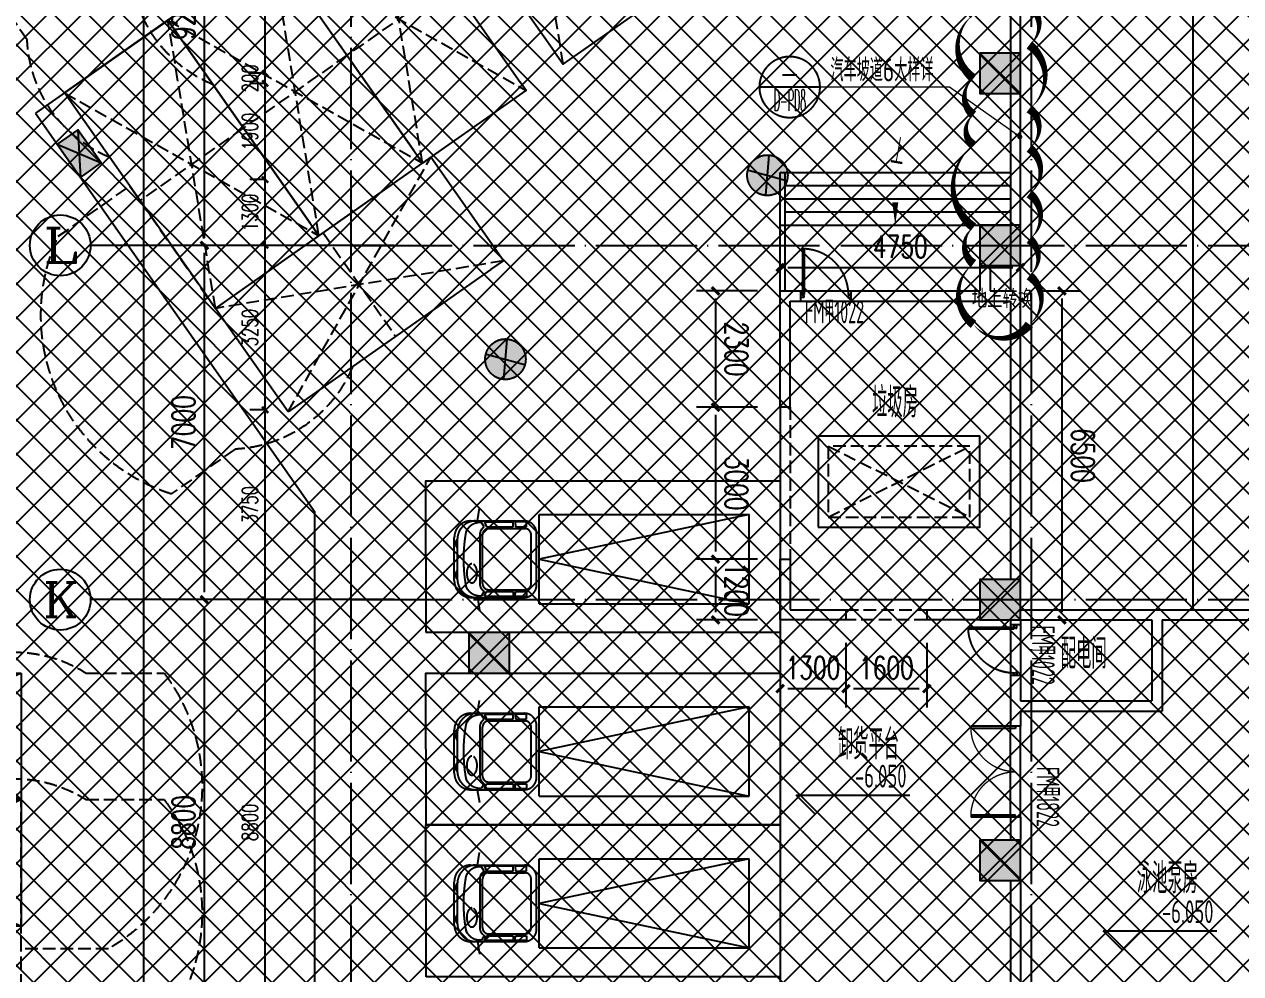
# Model space of a CAD drawing. Header units: millimetres. Extents: x 12325263 to 13848842, y -1463133 to 573208.
# Drawn here: x 12538387 to 12562430, y -833976 to -815220 of the extents above; entities that cross this region are included whole.
import ezdxf
from ezdxf.enums import TextEntityAlignment as Align
from ezdxf.xclip import XClip

# ---------------------------------------------------------------- set-up
doc = ezdxf.new("R2010")
doc.units = ezdxf.units.MM
doc.header["$LTSCALE"] = 1000
doc.header["$XCLIPFRAME"] = 0
for name, pattern in [('-2F平面$0$DASH', [0.35, 0.25, -0.1]), ('DASH', [0.35, 0.25, -0.1]), ('DOTE', [2.42, 2, -0.2, 0.02, -0.2])]:
    doc.linetypes.add(name, pattern=pattern)
doc.layers.add('-2F平面$0$A-轨迹线', color=8, linetype='Continuous', plot=False)
doc.layers.add('地下室柱网$0$9', color=8, linetype='Continuous', plot=False)
for name, color, linetype in [('-2F平面$0$PARTS-CAR公寓-机械车位', 240, 'Continuous'), ('A-AXIS', 16, 'DOTE'), ('A-COLS', 6, 'Continuous'), ('A-WALL-PATT', 8, 'Continuous'), ('AXIS', 3, 'Continuous'), ('AXIS_TEXT', 7, 'Continuous'), ('DIM-ELEV', 3, 'Continuous'), ('DIM-IDEN', 3, 'Continuous'), ('DIM_MODI', 6, 'Continuous'), ('DIM_SYMB', 3, 'Continuous'), ('DRWD-DOOR', 2, 'Continuous'), ('DRWD-F-TEXT', 142, 'Continuous'), ('PARTS-STAIR', 2, 'Continuous'), ('PUB-TEXT', 7, 'Continuous'), ('PUB_DIM', 83, 'Continuous'), ('PUB_HATCH', 8, 'Continuous'), ('PUB_TEXT', 7, 'Continuous'), ('ROAD-LINE', 20, 'Continuous'), ('SILL', 2, 'Continuous'), ('WALL', 5, 'Continuous'), ('WALL-SHATCH', 8, 'Continuous'), ('WINDOW', 4, 'Continuous'), ('地下室柱网$0$0q-柱0', 8, 'Continuous'), ('地下室柱网$0$0q-柱填充', 8, 'Continuous'), ('货车', 7, 'Continuous')]:
    doc.layers.add(name, color=color, linetype=linetype)
doc.styles.add('_TCH_AXIS', font='COMPLEX', dxfattribs={"bigfont": 'GBCBIG'})
doc.styles.add('_TCH_DIM', font='SIMPLEX.shx', dxfattribs={"width": 0.7, "bigfont": 'GBCBIG.shx'})
doc.styles.add('_TCH_DIM_T3', font='SIMPLEX.shx', dxfattribs={"width": 0.705882, "bigfont": 'GBCBIG.shx'})
doc.styles.add('COMP', font='COMPLEX', dxfattribs={"bigfont": 'hztxt'})
doc.styles.add('COMPLEX', font='COMPLEX')
doc.styles.add('hztxt', font='gbenor.shx', dxfattribs={"width": 0.7, "bigfont": 'gbcbig.shx'})
doc.styles.get("Standard").update_dxf_attribs({"font": 'gbenor.shx', "bigfont": 'gbcbig.shx'})
doc.styles.add('TITXV', font='', dxfattribs={"width": 0.7})
doc.styles.get('TITXV').set_extended_font_data('SimSun')
doc.dimstyles.new('_TCH_ARCH&&120', dxfattribs={"dimtxt": 306, "dimasz": 120, "dimexe": 300, "dimexo": 360, "dimgap": 147, "dimtad": 1, "dimdec": 0, "dimzin": 0, "dimdsep": 46, "dimtxsty": '_TCH_DIM_T3', "dimblk": 'ARCHTICK', "dimcen": 0.09, "dimclrt": 7, "dimazin": 2, "dimtfac": 1, "dimtdec": 0, "dimtix": 1, "dimtmove": 2, "dimatfit": 3, "dimfxl": 1, "dimfxlon": 1, "dimtolj": 1, "dimtzin": 0, "dimarcsym": 0})
doc.dimstyles.new('_TCH_ARCH&&150', dxfattribs={"dimtxt": 446.25, "dimasz": 150, "dimexe": 375, "dimexo": 450, "dimgap": 189.375, "dimtad": 1, "dimdec": 0, "dimzin": 0, "dimdsep": 46, "dimtxsty": '_TCH_DIM_T3', "dimblk": 'asdggshdfhsg_ArchTick', "dimcen": 0.09, "dimclrt": 7, "dimazin": 2, "dimtfac": 1, "dimtdec": 0, "dimtix": 1, "dimtmove": 2, "dimatfit": 3, "dimfxl": 1, "dimtolj": 1, "dimtzin": 0, "dimarcsym": 0})
doc.dimstyles.get("Standard").update_dxf_attribs({"dimscale": 100, "dimtxt": 3.5, "dimasz": 1, "dimexe": 2.5, "dimexo": 3, "dimgap": 1.5, "dimtad": 1, "dimdec": 0, "dimzin": 0, "dimdsep": 46, "dimtxsty": 'Standard', "dimblk": 'ARCHTICK', "dimcen": 0.09, "dimadec": 0, "dimazin": 0, "dimtfac": 1, "dimtdec": 0, "dimtix": 1, "dimtmove": 2, "dimatfit": 3, "dimfxl": 1, "dimtolj": 1, "dimtzin": 0, "dimarcsym": 0})

# ---------------------------------------------------------------- blocks, each defined once
blk = doc.blocks.new('adgshg13-A$C7F010FC0')
at = {"layer": 'WALL-SHATCH'}
h = blk.add_hatch(color=256, dxfattribs=at)
h.dxf.hatch_style = 1
h.paths.add_polyline_path([(-60384, -16881), (-763, 197), (12588, -13153), (12588, -157996), (-162965, -188820), (-171262, -180523), (-171262, -31311), (-150707, -10756), (-131860, -7981), (-99162, -7981), (-99162, -4981), (-76620, -4981), (-70108, -16881)], flags=16)
h.paths.add_polyline_path([(-60091, -16381), (-647, 647), (12988, -12988), (12988, -158332), (-163101, -189250), (-171662, -180689), (-171662, -31145), (-150778, -10261), (-131897, -7481), (-99562, -7481), (-99562, -4581), (-76366, -4581), (-69908, -16381)])
blk = doc.blocks.new('adgshg13-$DorLib2D$00000002')
for p, q in [((-0.5, 0), (-0.5, 0.4875)), ((-0.475, 0.4875), (-0.5, 0.4875)), ((-0.475, 0), (-0.475, 0.4875)), ((0.475, 0), (0.475, 0.4875)), ((0.475, 0.4875), (0.5, 0.4875)), ((0.5, 0), (0.5, 0.4875)), ((-0.5, 0), (-0.475, 0)), ((0.5, 0), (0.475, 0))]:
    blk.add_line(p, q)
at = {"lineweight": 13}
for centre, start, end in [((-0.4875, 0), 0, 88.53072), ((0.4875, 0), 91.46928, 180)]:
    blk.add_arc(centre, 0.4875, start, end, dxfattribs=at)
blk = doc.blocks.new('adgshg13-Lmark11')
blk.add_line((-250, 250), (1250, 250))
blk.add_lwpolyline([(-250, 250), (250, 250), (0, 0), (-250, 250)], close=True)
at = {"color": 7, "width": 0.8}
blk.add_attdef('LMARK', text='', height=180, rotation=0, dxfattribs=at).set_placement((1137, 325), align=Align.RIGHT)
blk = doc.blocks.new('adgshgDR_D01')
for p, q in [((-0.45, 0.93), (-0.42, 0.93)), ((-0.45, 0.03), (-0.45, 0.93)), ((-0.42, 0.03), (-0.42, 0.93)), ((-0.5, 0.03), (-0.42, 0.03)), ((-0.5, 0.03), (-0.5, -0.03)), ((-0.45, 0.03), (-0.45, 0)), ((-0.45, 0), (-0.435, 0)), ((-0.435, 0), (-0.435, -0.03)), ((0.435, 0), (0.435, -0.03)), ((0.45, 0), (0.435, 0)), ((0.45, 0.03), (0.45, 0)), ((0.5, 0.03), (0.45, 0.03)), ((0.5, -0.03), (0.5, 0.03)), ((-0.435, -0.03), (-0.5, -0.03)), ((0.435, -0.03), (0.5, -0.03))]:
    blk.add_line(p, q)
blk.add_arc((-0.46, 0.021), 0.91, 0.5915, 87.4664)
blk = doc.blocks.new('adgshgWDSILL2')
for p, q in [((-0.5, 0.5), (0.5, 0.5)), ((-0.5, -0.5), (0.5, -0.5))]:
    blk.add_line(p, q)
blk = doc.blocks.new('adgshg13-_INDEX')
blk.add_line((-0.5, 0), (0.5, 0))
blk.add_circle((0, 0), 0.5)
at = {"color": 7, "style": 'COMP'}
for tag, width, p, p2 in [('1', 2.266661, (-0.158, 0.052), (0.194, 0.052)), ('-', 1.777725, (-0.262, -0.404), (0.29, -0.404))]:
    blk.add_attdef(tag, text='', height=0.362, rotation=360, dxfattribs=dict(at, width=width)).set_placement(p, p2, align=Align.FIT)
blk = doc.blocks.new('_ArchTick')
at = {"color": 0, "linetype": 'ByBlock', "const_width": 0.4}
blk.add_lwpolyline([(-0.5, -0.5), (0.5, 0.5)], dxfattribs=at)
blk = doc.blocks.new('adgshg13-_Dot')
at = {"color": 0, "linetype": 'ByBlock', "lineweight": -2}
blk.add_line((-0.5, 0), (-1, 0), dxfattribs=at)
at = {"color": 0, "linetype": 'ByBlock', "const_width": 0.5}
blk.add_lwpolyline([(-0.25, 0, 1), (0.25, 0, 1)], format="xyb", close=True, dxfattribs=at)
blk = doc.blocks.new('asdggshdfhsg_ArchTick')
at = {"color": 0, "linetype": 'ByBlock', "const_width": 0.4}
blk.add_lwpolyline([(-0.5, -0.5), (0.5, 0.5)], dxfattribs=at)
blk = doc.blocks.new('*D774')
at = {"layer": 'Defpoints', "color": 0, "transparency": 16777216}
for p in [(150262, 113418), (150660, 111152), (149401, 110932)]:
    blk.add_point(p, dxfattribs=at)
at = {"layer": 'PUB_DIM', "color": 0, "lineweight": -2, "transparency": 16777216}
for p, q in [((149819, 113340), (148634, 113132)), ((149030, 113049), (149375, 111079)), ((150216, 111075), (149032, 110867))]:
    blk.add_line(p, q, dxfattribs=at)
at = {"layer": 'PUB_DIM', "color": 0, "lineweight": -2, "transparency": 16777216, "xscale": 150, "yscale": 150, "zscale": 150}
for p, rotation in [((149004, 113197), 99.95964996723944), ((149401, 110932), 279.9596499672394)]:
    blk.add_blockref('asdggshdfhsg_ArchTick', p, dxfattribs=dict(at, rotation=rotation))
at = {"layer": 'PUB_DIM', "color": 7, "transparency": 16777216, "insert": (149609, 112136), "char_height": 446.2, "attachment_point": 5, "rotation": 279.9596, "style": '_TCH_DIM_T3'}
blk.add_mtext('\\A1;2300', dxfattribs=at)
blk = doc.blocks.new('*D775')
at = {"layer": 'Defpoints', "color": 0, "transparency": 16777216}
for p in [(150660, 111152), (151179, 108198), (149920, 107977)]:
    blk.add_point(p, dxfattribs=at)
at = {"layer": 'PUB_DIM', "color": 0, "lineweight": -2, "transparency": 16777216}
for p, q in [((150216, 111075), (149032, 110867)), ((149427, 110784), (149894, 108124)), ((150735, 108120), (149551, 107912))]:
    blk.add_line(p, q, dxfattribs=at)
at = {"layer": 'PUB_DIM', "color": 0, "lineweight": -2, "transparency": 16777216, "xscale": 150, "yscale": 150, "zscale": 150}
for p, rotation in [((149401, 110932), 99.95964996676466), ((149920, 107977), 279.9596499667646)]:
    blk.add_blockref('asdggshdfhsg_ArchTick', p, dxfattribs=dict(at, rotation=rotation))
at = {"layer": 'PUB_DIM', "color": 7, "transparency": 16777216, "insert": (150067, 109525), "char_height": 446.2, "attachment_point": 5, "rotation": 279.9596, "style": '_TCH_DIM_T3'}
blk.add_mtext('\\A1;3000', dxfattribs=at)
blk = doc.blocks.new('*D776')
at = {"layer": 'Defpoints', "color": 0, "transparency": 16777216}
for p in [(151179, 108198), (151386, 107016), (150128, 106795)]:
    blk.add_point(p, dxfattribs=at)
at = {"layer": 'PUB_DIM', "color": 0, "lineweight": -2, "transparency": 16777216}
for p, q in [((150735, 108120), (149551, 107912)), ((149946, 107829), (150102, 106943)), ((150943, 106938), (149758, 106730))]:
    blk.add_line(p, q, dxfattribs=at)
at = {"layer": 'PUB_DIM', "color": 0, "lineweight": -2, "transparency": 16777216, "xscale": 150, "yscale": 150, "zscale": 150}
for p, rotation in [((149920, 107977), 99.9596499659335), ((150128, 106795), 279.9596499659335)]:
    blk.add_blockref('asdggshdfhsg_ArchTick', p, dxfattribs=dict(at, rotation=rotation))
at = {"layer": 'PUB_DIM', "color": 7, "transparency": 16777216, "insert": (150430, 107457), "char_height": 446.2, "attachment_point": 5, "rotation": 279.9596, "style": '_TCH_DIM_T3'}
blk.add_mtext('\\A1;1200', dxfattribs=at)
blk = doc.blocks.new('*D777')
at = {"layer": 'Defpoints', "color": 0, "transparency": 16777216}
for p in [(152666, 107241), (151386, 107016), (152901, 105903)]:
    blk.add_point(p, dxfattribs=at)
at = {"layer": 'PUB_DIM', "color": 0, "lineweight": -2, "transparency": 16777216}
for p, q in [((152744, 106797), (152966, 105534)), ((151464, 106572), (151685, 105309)), ((151768, 105704), (152753, 105877))]:
    blk.add_line(p, q, dxfattribs=at)
at = {"layer": 'PUB_DIM', "color": 0, "lineweight": -2, "transparency": 16777216, "xscale": 150, "yscale": 150, "zscale": 150}
for p, rotation in [((151621, 105678), 189.9591653508382), ((152901, 105903), 9.959165350838193)]:
    blk.add_blockref('asdggshdfhsg_ArchTick', p, dxfattribs=dict(at, rotation=rotation))
at = {"layer": 'PUB_DIM', "color": 7, "transparency": 16777216, "insert": (152189, 106197), "char_height": 446.2, "attachment_point": 5, "rotation": 9.9592, "style": '_TCH_DIM_T3'}
blk.add_mtext('\\A1;1300', dxfattribs=at)
blk = doc.blocks.new('*D778')
at = {"layer": 'Defpoints', "color": 0, "transparency": 16777216}
for p in [(154242, 107517), (152666, 107241), (154477, 106180)]:
    blk.add_point(p, dxfattribs=at)
at = {"layer": 'PUB_DIM', "color": 0, "lineweight": -2, "transparency": 16777216}
for p, q in [((154320, 107074), (154542, 105811)), ((152744, 106797), (152966, 105534)), ((153049, 105929), (154329, 106154))]:
    blk.add_line(p, q, dxfattribs=at)
at = {"layer": 'PUB_DIM', "color": 0, "lineweight": -2, "transparency": 16777216, "xscale": 150, "yscale": 150, "zscale": 150}
for p, rotation in [((154477, 106180), 9.959165350568558), ((152901, 105903), 189.9591653505685)]:
    blk.add_blockref('asdggshdfhsg_ArchTick', p, dxfattribs=dict(at, rotation=rotation))
at = {"layer": 'PUB_DIM', "color": 7, "transparency": 16777216, "insert": (153618, 106448), "char_height": 446.2, "attachment_point": 5, "rotation": 9.9592, "style": '_TCH_DIM_T3'}
blk.add_mtext('\\A1;1600', dxfattribs=at)
blk = doc.blocks.new('*D779')
at = {"layer": 'Defpoints', "color": 0, "transparency": 16777216}
for p in [(154860, 114694), (154940, 114239), (150262, 113418)]:
    blk.add_point(p, dxfattribs=at)
at = {"layer": 'PUB_DIM', "color": 0, "lineweight": -2, "transparency": 16777216}
for p, q in [((154862, 114682), (154795, 115063)), ((150330, 113899), (154713, 114668)), ((150184, 113861), (150117, 114242))]:
    blk.add_line(p, q, dxfattribs=at)
at = {"layer": 'PUB_DIM', "color": 0, "lineweight": -2, "transparency": 16777216, "xscale": 150, "yscale": 150, "zscale": 150}
for p, rotation in [((154860, 114694), 9.958680774998877), ((150182, 113873), 189.9586807749988)]:
    blk.add_blockref('asdggshdfhsg_ArchTick', p, dxfattribs=dict(at, rotation=rotation))
at = {"layer": 'PUB_DIM', "color": 7, "transparency": 16777216, "insert": (152450, 114690), "char_height": 446.2, "attachment_point": 5, "rotation": 9.9587, "style": '_TCH_DIM_T3'}
blk.add_mtext('\\A1;4750', dxfattribs=at)
blk = doc.blocks.new('*D780')
at = {"layer": 'Defpoints', "color": 0, "transparency": 16777216}
for p in [(154940, 114239), (156872, 107979), (156064, 107837)]:
    blk.add_point(p, dxfattribs=at)
at = {"layer": 'PUB_DIM', "color": 0, "lineweight": -2, "transparency": 16777216}
for p, q in [((155383, 114317), (156117, 114446)), ((155774, 114233), (156846, 108127)), ((156508, 107915), (157242, 108044))]:
    blk.add_line(p, q, dxfattribs=at)
at = {"layer": 'PUB_DIM', "color": 0, "lineweight": -2, "transparency": 16777216, "xscale": 150, "yscale": 150, "zscale": 150}
for p, rotation in [((155748, 114381), 99.95875074418147), ((156872, 107979), 279.9587507441815)]:
    blk.add_blockref('asdggshdfhsg_ArchTick', p, dxfattribs=dict(at, rotation=rotation))
at = {"layer": 'PUB_DIM', "color": 7, "transparency": 16777216, "insert": (156716, 111251), "char_height": 446.2, "attachment_point": 5, "rotation": 279.9588, "style": '_TCH_DIM_T3'}
blk.add_mtext('\\A1;6500', dxfattribs=at)
blk = doc.blocks.new('*U425')
at = {"layer": '地下室柱网$0$0q-柱0'}
blk.add_lwpolyline([(-250, 400), (-250, -400), (250, -400), (250, 400)], close=True, dxfattribs=at)
at = {"layer": '地下室柱网$0$0q-柱填充'}
blk.add_solid([(250, 400), (250, -400), (-250, 400), (-250, -400)], dxfattribs=at)
at = {"layer": '地下室柱网$0$9'}
for p, q in [((250, 400), (-250, -400)), ((-250, 400), (250, -400))]:
    blk.add_line(p, q, dxfattribs=at)
blk = doc.blocks.new('*U500')
at = {"layer": '地下室柱网$0$0q-柱填充'}
h = blk.add_hatch(color=256, dxfattribs=at)
h.dxf.hatch_style = 1
edge = h.paths.add_edge_path()
edge.add_arc((0, 0), 400, 0, 360)
at = {"layer": '地下室柱网$0$0q-柱0'}
blk.add_circle((0, 0), 400, dxfattribs=at)
at = {"layer": '地下室柱网$0$9'}
for p, q in [((-250, 300), (250, -300)), ((-250, -300), (250, 300))]:
    blk.add_line(p, q, dxfattribs=at)
blk = doc.blocks.new('*U495')
at = {"layer": '地下室柱网$0$0q-柱0'}
blk.add_lwpolyline([(-400, -400), (400, -400), (400, 400), (-400, 400)], close=True, dxfattribs=at)
at = {"layer": '地下室柱网$0$0q-柱填充'}
blk.add_solid([(-400, 400), (400, 400), (-400, -400), (400, -400)], dxfattribs=at)
at = {"layer": '地下室柱网$0$9'}
for p, q in [((-400, 400), (400, -400)), ((-400, -400), (400, 400))]:
    blk.add_line(p, q, dxfattribs=at)
blk = doc.blocks.new('adgshg2qbj-gycw-bj-13--2F平面$0$CAR-机械车位')
at = {"layer": '-2F平面$0$A-轨迹线', "color": 251, "linetype": '-2F平面$0$DASH'}
blk.add_lwpolyline([(2500, 3643, 0.290247), (2500, 6480), (2500, 8022, 0.450414), (-2949, 6924), (-2949, 5200), (0, 5200)], format="xyb", dxfattribs=at)
at = {"linetype": '-2F平面$0$DASH'}
for p, q in [((2500, 5200), (0, 0)), ((2500, 0), (0, 5200)), ((0, 2600), (2500, 2600))]:
    blk.add_line(p, q, dxfattribs=at)
for p, q in [((2500, 5200), (0, 5200)), ((0, 5200), (0, 200)), ((2500, 300), (2500, 5200))]:
    blk.add_line(p, q)
blk.add_lwpolyline([(2500, 300), (2500, 0), (0, 0), (0, 200)])
blk = doc.blocks.new('adgshgA$Cd37c9700')
for p, q in [((-4578, -1484), (-487, -765)), ((-487, -765), (-4426, -2350)), ((-182, -2499), (-487, -765)), ((-5891, -1841), (-4841, -1657)), ((-5758, -1818), (-5760, -1563)), ((-4799, -1670), (-5015, -1708)), ((-4783, -1764), (-4799, -1670)), ((-4274, -3217), (-4578, -1484)), ((-5606, -1912), (-5671, -1834)), ((-5059, -1716), (-5616, -1814)), ((-5616, -1814), (-5557, -1900)), ((-5557, -1900), (-5043, -1810)), ((-5512, -1928), (-4802, -1804)), ((-5043, -1810), (-5059, -1716)), ((-5015, -1708), (-4998, -1802)), ((-4998, -1802), (-4783, -1764)), ((-4497, -2849), (-4662, -1906)), ((-4387, -2856), (-4561, -1861)), ((-5662, -2078), (-5495, -3027)), ((-5443, -3015), (-5609, -2072)), ((-6003, -3055), (-6149, -2225)), ((-5951, -3004), (-6082, -2255)), ((-4426, -2350), (-182, -2499)), ((-4274, -3217), (-182, -2499)), ((-5336, -3159), (-4822, -3069)), ((-5303, -3117), (-4593, -2993)), ((-4822, -3069), (-4805, -3163)), ((-4777, -3061), (-4562, -3023)), ((-4761, -3155), (-4777, -3061)), ((-4545, -3117), (-4761, -3155)), ((-4562, -3023), (-4545, -3117)), ((-5630, -3328), (-4580, -3144)), ((-5497, -3305), (-5413, -3545)), ((-5386, -3164), (-5420, -3260)), ((-5362, -3260), (-5336, -3159)), ((-4805, -3163), (-5362, -3260))]:
    blk.add_line(p, q)
blk.add_lwpolyline([(-6376, -4165), (-6895, -1211), (0, 0), (519, -2955)], close=True)
for centre, radius, start, end in [((-4803, -1899), 245, 8.7993, 98.8169), ((-5828, -2162), 327, 101.158, 191.062), ((-5722, -2184), 368, 101.0836, 191.1365), ((-5641, -2146), 313, 95.3894, 158.8153), ((-5481, -2049), 185, 132.3906, 190.1867), ((-4784, -1925), 123, 8.8517, 98.7656), ((-5812, -2081), 130, 158.4283, 181.5543), ((-2929, -2089), 3014, 179.9014, 200.3956), ((-5488, -2048), 123, 101.1527, 191.0667), ((-5978, -2307), 129, 145.9995, 233.6054), ((-5871, -2920), 129, 146.314, 233.9176), ((-5540, -2816), 252, 161.4874, 177.1547), ((-5548, -2816), 244, 176.9662, 193.2088), ((-5454, -2815), 336, 189.8208, 202.811), ((-5648, -2781), 138, 137.3638, 161.091), ((-5707, -2727), 58.6, 99.8093, 137.4037), ((-5742, -2795), 136, 38.5328, 62.6618), ((-5807, -2848), 220, 22.5443, 38.6062), ((-5915, -2894), 337, 9.8426, 22.8095), ((-5914, -2896), 336, 357.1074, 10.0976), ((-4617, -2872), 123, 281.1486, 11.0707), ((-4627, -2903), 245, 281.1014, 11.119), ((-5680, -3005), 327, 188.8564, 278.7604), ((-5588, -2948), 368, 188.7818, 278.8347), ((-5561, -2861), 220, 202.5399, 218.6072), ((-5637, -3076), 130, 198.364, 221.49), ((-5625, -2912), 138, 218.8273, 242.5545), ((-5662, -2982), 58.6, 242.5146, 280.109), ((-5662, -2981), 59.3, 279.9202, 317.1747), ((-5718, -2930), 136, 317.2565, 341.3855), ((-5798, -2902), 220, 341.3111, 357.3784), ((-5315, -2993), 185, 189.7316, 247.5278), ((-5322, -2996), 123, 188.8476, 278.7697), ((-5499, -2955), 314, 215.9681, 284.4046)]:
    blk.add_arc(centre, radius, start, end)
blk = doc.blocks.new('_AXISO')
blk.add_circle((0, 0), 0.5)
at = {"layer": 'AXIS_TEXT', "style": 'COMPLEX', "width": 1.041667}
blk.add_attdef('A', text='', height=0.56, dxfattribs=at).set_placement((-0.25, -0.28), (0.25, -0.28), align=Align.FIT)
blk = doc.blocks.new('*D5258')
at = {"layer": 'AXIS', "color": 0, "lineweight": -2, "transparency": 16777216}
for p, q in [((12411817, 1078990), (12406942, 1078990)), ((12407317, 996140), (12407317, 1078840)), ((12411817, 995990), (12406942, 995990))]:
    blk.add_line(p, q, dxfattribs=at)
at = {"layer": 'Defpoints', "color": 0, "transparency": 16777216}
for p in [(12407317, 1078990), (12412267, 1078990), (12412267, 995990)]:
    blk.add_point(p, dxfattribs=at)
at = {"layer": 'AXIS', "color": 0, "lineweight": -2, "transparency": 16777216, "xscale": 150, "yscale": 150, "zscale": 150}
for p, rotation in [((12407317, 1078990), 90), ((12407317, 995990), 270)]:
    blk.add_blockref('asdggshdfhsg_ArchTick', p, dxfattribs=dict(at, rotation=rotation))
at = {"layer": 'AXIS', "color": 7, "transparency": 16777216, "insert": (12406904, 1037490), "char_height": 446.2, "attachment_point": 5, "rotation": 90, "style": '_TCH_DIM_T3'}
blk.add_mtext('\\A1;83000', dxfattribs=at)
blk = doc.blocks.new('*D5268')
at = {"layer": 'AXIS', "color": 0, "lineweight": -2, "transparency": 16777216}
for p, q in [((12411817, 1055290), (12408142, 1055290)), ((12408517, 1046640), (12408517, 1055140)), ((12411817, 1046490), (12408142, 1046490))]:
    blk.add_line(p, q, dxfattribs=at)
at = {"layer": 'Defpoints', "color": 0, "transparency": 16777216}
for p in [(12408517, 1055290), (12412267, 1055290), (12412267, 1046490)]:
    blk.add_point(p, dxfattribs=at)
at = {"layer": 'AXIS', "color": 0, "lineweight": -2, "transparency": 16777216, "xscale": 150, "yscale": 150, "zscale": 150}
for p, rotation in [((12408517, 1055290), 90), ((12408517, 1046490), 270)]:
    blk.add_blockref('asdggshdfhsg_ArchTick', p, dxfattribs=dict(at, rotation=rotation))
at = {"layer": 'AXIS', "color": 7, "transparency": 16777216, "insert": (12408104, 1050890), "char_height": 446.2, "attachment_point": 5, "rotation": 90, "style": '_TCH_DIM_T3'}
blk.add_mtext('\\A1;8800', dxfattribs=at)
blk = doc.blocks.new('*D5269')
at = {"layer": 'AXIS', "color": 0, "lineweight": -2, "transparency": 16777216}
for p, q in [((12411817, 1062290), (12408142, 1062290)), ((12408517, 1055440), (12408517, 1062140)), ((12411817, 1055290), (12408142, 1055290))]:
    blk.add_line(p, q, dxfattribs=at)
at = {"layer": 'Defpoints', "color": 0, "transparency": 16777216}
for p in [(12408517, 1062290), (12412267, 1062290), (12412267, 1055290)]:
    blk.add_point(p, dxfattribs=at)
at = {"layer": 'AXIS', "color": 0, "lineweight": -2, "transparency": 16777216, "xscale": 150, "yscale": 150, "zscale": 150}
for p, rotation in [((12408517, 1062290), 90), ((12408517, 1055290), 270)]:
    blk.add_blockref('asdggshdfhsg_ArchTick', p, dxfattribs=dict(at, rotation=rotation))
at = {"layer": 'AXIS', "color": 7, "transparency": 16777216, "insert": (12408104, 1058790), "char_height": 446.2, "attachment_point": 5, "rotation": 90, "style": '_TCH_DIM_T3'}
blk.add_mtext('\\A1;7000', dxfattribs=at)
blk = doc.blocks.new('*D5270')
at = {"layer": 'AXIS', "color": 0, "lineweight": -2, "transparency": 16777216}
for p, q in [((12411817, 1071490), (12408142, 1071490)), ((12408517, 1062440), (12408517, 1071340)), ((12411817, 1062290), (12408142, 1062290))]:
    blk.add_line(p, q, dxfattribs=at)
at = {"layer": 'Defpoints', "color": 0, "transparency": 16777216}
for p in [(12408517, 1071490), (12412267, 1071490), (12412267, 1062290)]:
    blk.add_point(p, dxfattribs=at)
at = {"layer": 'AXIS', "color": 0, "lineweight": -2, "transparency": 16777216, "xscale": 150, "yscale": 150, "zscale": 150}
for p, rotation in [((12408517, 1071490), 90), ((12408517, 1062290), 270)]:
    blk.add_blockref('asdggshdfhsg_ArchTick', p, dxfattribs=dict(at, rotation=rotation))
at = {"layer": 'AXIS', "color": 7, "transparency": 16777216, "insert": (12408104, 1066890), "char_height": 446.2, "attachment_point": 5, "rotation": 90, "style": '_TCH_DIM_T3'}
blk.add_mtext('\\A1;9200', dxfattribs=at)
blk = doc.blocks.new('_FZH')
blk.add_lwpolyline([(-0.5, -0.5), (0.5, -0.5), (0.5, 0.5), (-0.5, 0.5)], close=True)
at = {"layer": 'PUB_HATCH'}
blk.add_solid([(-0.5, -0.5), (0.5, -0.5), (-0.5, 0.5), (0.5, 0.5)], dxfattribs=at)
blk = doc.blocks.new('asdfdsfds')
at = {"layer": 'DIM_MODI'}
blk.add_lwpolyline([(-47148, 71638, 0, 180, 0.5), (-47148, 70858, 0, 180, 0.5), (-47148, 69598, 0, 180, 0.5), (-47148, 68878, 0, 180, 0.5), (-47148, 68278, 0, 180, 0.5), (-47148, 66658, 0, 180, 0.5), (-47148, 65938, 0, 180, 0.5), (-47148, 64739, 0, 180, 0.5), (-46045, 64739, 0, 180, 0.5), (-46045, 65699, 0, 180, 0.5), (-46045, 66419, 0, 180, 0.5), (-46045, 67319, 0, 180, 0.5), (-46045, 68219, 0, 180, 0.5), (-46045, 68999, 0, 180, 0.5), (-46045, 70259, 0, 180, 0.5), (-46045, 71039, 0, 180, 0.5), (-46045, 71638, 0, 180, 0.5), (-46945, 71638, 0, 180, 0.5)], format="xyseb", close=True, dxfattribs=at)
at = {"layer": 'A-COLS', "xscale": 800, "yscale": 800, "zscale": 800, "rotation": 270}
for p in [(-46620, 69700), (-46620, 66300), (-46620, 59300), (-46620, 54150)]:
    blk.add_blockref('_FZH', p, dxfattribs=at)
at = {"layer": 'DIM_MODI', "style": 'TITXV', "width": 0.7}
blk.add_text('地上转换', height=317.2, dxfattribs=at).set_placement((-47181, 65098))
blk = doc.blocks.new('*D4799')
at = {"layer": 'Defpoints', "color": 0, "transparency": 16777216}
for p in [(12543147, -810387), (12546747, -810387), (12546747, -816187)]:
    blk.add_point(p, dxfattribs=at)
at = {"layer": 'PUB_DIM', "color": 0, "lineweight": -2, "transparency": 16777216}
for p, q in [((12543148, -810387), (12542847, -810387)), ((12543147, -816187), (12543147, -810387)), ((12543148, -816187), (12542847, -816187))]:
    blk.add_line(p, q, dxfattribs=at)
at = {"layer": 'PUB_DIM', "color": 0, "lineweight": -2, "transparency": 16777216, "xscale": 120, "yscale": 120, "zscale": 120}
for p, rotation in [((12543147, -810387), 90), ((12543147, -816187), 270)]:
    blk.add_blockref('_ArchTick', p, dxfattribs=dict(at, rotation=rotation))
at = {"layer": 'PUB_DIM', "color": 7, "transparency": 16777216, "insert": (12542847, -813287), "char_height": 306, "attachment_point": 5, "rotation": 90, "style": '_TCH_DIM_T3'}
blk.add_mtext('\\A1;5800', dxfattribs=at)
blk = doc.blocks.new('*D4800')
at = {"layer": 'Defpoints', "color": 0, "transparency": 16777216}
for p in [(12543147, -816187), (12546747, -816187), (12546747, -816387)]:
    blk.add_point(p, dxfattribs=at)
at = {"layer": 'PUB_DIM', "color": 0, "lineweight": -2, "transparency": 16777216}
for p, q in [((12543148, -816187), (12542847, -816187)), ((12543147, -816187), (12543147, -816067)), ((12543147, -816387), (12543147, -816187)), ((12543148, -816387), (12542847, -816387)), ((12543147, -816387), (12543147, -816507))]:
    blk.add_line(p, q, dxfattribs=at)
at = {"layer": 'PUB_DIM', "color": 0, "lineweight": -2, "transparency": 16777216, "xscale": 120, "yscale": 120, "zscale": 120}
for p, rotation in [((12543147, -816187), 270), ((12543147, -816387), 90)]:
    blk.add_blockref('_ArchTick', p, dxfattribs=dict(at, rotation=rotation))
at = {"layer": 'PUB_DIM', "color": 7, "transparency": 16777216, "insert": (12542847, -816287), "char_height": 306, "attachment_point": 5, "rotation": 90, "style": '_TCH_DIM_T3'}
blk.add_mtext('\\A1;200', dxfattribs=at)
blk = doc.blocks.new('*D4801')
at = {"layer": 'Defpoints', "color": 0, "transparency": 16777216}
for p in [(12543147, -816387), (12546747, -816387), (12546747, -818287)]:
    blk.add_point(p, dxfattribs=at)
at = {"layer": 'PUB_DIM', "color": 0, "lineweight": -2, "transparency": 16777216}
for p, q in [((12543148, -816387), (12542847, -816387)), ((12543147, -818287), (12543147, -816387)), ((12543148, -818287), (12542847, -818287))]:
    blk.add_line(p, q, dxfattribs=at)
at = {"layer": 'PUB_DIM', "color": 0, "lineweight": -2, "transparency": 16777216, "xscale": 120, "yscale": 120, "zscale": 120}
for p, rotation in [((12543147, -816387), 90), ((12543147, -818287), 270)]:
    blk.add_blockref('_ArchTick', p, dxfattribs=dict(at, rotation=rotation))
at = {"layer": 'PUB_DIM', "color": 7, "transparency": 16777216, "insert": (12542847, -817337), "char_height": 306, "attachment_point": 5, "rotation": 90, "style": '_TCH_DIM_T3'}
blk.add_mtext('\\A1;1900', dxfattribs=at)
blk = doc.blocks.new('*D4802')
at = {"layer": 'Defpoints', "color": 0, "transparency": 16777216}
for p in [(12543147, -818287), (12546747, -818287), (12546747, -819587)]:
    blk.add_point(p, dxfattribs=at)
at = {"layer": 'PUB_DIM', "color": 0, "lineweight": -2, "transparency": 16777216}
for p, q in [((12543148, -818287), (12542847, -818287)), ((12543147, -819587), (12543147, -818287)), ((12543148, -819587), (12542847, -819587))]:
    blk.add_line(p, q, dxfattribs=at)
at = {"layer": 'PUB_DIM', "color": 0, "lineweight": -2, "transparency": 16777216, "xscale": 120, "yscale": 120, "zscale": 120}
for p, rotation in [((12543147, -818287), 90), ((12543147, -819587), 270)]:
    blk.add_blockref('_ArchTick', p, dxfattribs=dict(at, rotation=rotation))
at = {"layer": 'PUB_DIM', "color": 7, "transparency": 16777216, "insert": (12542847, -818937), "char_height": 306, "attachment_point": 5, "rotation": 90, "style": '_TCH_DIM_T3'}
blk.add_mtext('\\A1;1300', dxfattribs=at)
blk = doc.blocks.new('*D4803')
at = {"layer": 'Defpoints', "color": 0, "transparency": 16777216}
for p in [(12543147, -819587), (12546747, -819587), (12546747, -822837)]:
    blk.add_point(p, dxfattribs=at)
at = {"layer": 'PUB_DIM', "color": 0, "lineweight": -2, "transparency": 16777216}
for p, q in [((12543148, -819587), (12542847, -819587)), ((12543147, -822837), (12543147, -819587)), ((12543148, -822837), (12542847, -822837))]:
    blk.add_line(p, q, dxfattribs=at)
at = {"layer": 'PUB_DIM', "color": 0, "lineweight": -2, "transparency": 16777216, "xscale": 120, "yscale": 120, "zscale": 120}
for p, rotation in [((12543147, -819587), 90), ((12543147, -822837), 270)]:
    blk.add_blockref('_ArchTick', p, dxfattribs=dict(at, rotation=rotation))
at = {"layer": 'PUB_DIM', "color": 7, "transparency": 16777216, "insert": (12542847, -821212), "char_height": 306, "attachment_point": 5, "rotation": 90, "style": '_TCH_DIM_T3'}
blk.add_mtext('\\A1;3250', dxfattribs=at)
blk = doc.blocks.new('*D4804')
at = {"layer": 'Defpoints', "color": 0, "transparency": 16777216}
for p in [(12543147, -822837), (12546747, -822837), (12546747, -826587)]:
    blk.add_point(p, dxfattribs=at)
at = {"layer": 'PUB_DIM', "color": 0, "lineweight": -2, "transparency": 16777216}
for p, q in [((12543148, -822837), (12542847, -822837)), ((12543147, -826587), (12543147, -822837)), ((12543148, -826587), (12542847, -826587))]:
    blk.add_line(p, q, dxfattribs=at)
at = {"layer": 'PUB_DIM', "color": 0, "lineweight": -2, "transparency": 16777216, "xscale": 120, "yscale": 120, "zscale": 120}
for p, rotation in [((12543147, -822837), 90), ((12543147, -826587), 270)]:
    blk.add_blockref('_ArchTick', p, dxfattribs=dict(at, rotation=rotation))
at = {"layer": 'PUB_DIM', "color": 7, "transparency": 16777216, "insert": (12542847, -824712), "char_height": 306, "attachment_point": 5, "rotation": 90, "style": '_TCH_DIM_T3'}
blk.add_mtext('\\A1;3750', dxfattribs=at)
blk = doc.blocks.new('*D4805')
at = {"layer": 'Defpoints', "color": 0, "transparency": 16777216}
for p in [(12543147, -826587), (12546747, -826587), (12546747, -835387)]:
    blk.add_point(p, dxfattribs=at)
at = {"layer": 'PUB_DIM', "color": 0, "lineweight": -2, "transparency": 16777216}
for p, q in [((12543148, -826587), (12542847, -826587)), ((12543147, -835387), (12543147, -826587)), ((12543148, -835387), (12542847, -835387))]:
    blk.add_line(p, q, dxfattribs=at)
at = {"layer": 'PUB_DIM', "color": 0, "lineweight": -2, "transparency": 16777216, "xscale": 120, "yscale": 120, "zscale": 120}
for p, rotation in [((12543147, -826587), 90), ((12543147, -835387), 270)]:
    blk.add_blockref('_ArchTick', p, dxfattribs=dict(at, rotation=rotation))
at = {"layer": 'PUB_DIM', "color": 7, "transparency": 16777216, "insert": (12542847, -830987), "char_height": 306, "attachment_point": 5, "rotation": 90, "style": '_TCH_DIM_T3'}
blk.add_mtext('\\A1;8800', dxfattribs=at)
blk = doc.blocks.new('A$C4C7A72D3')
blk.add_lwpolyline([(152631.6, 107437.5), (152666.2, 107240.5)])
at = {"layer": 'DIM_SYMB'}
blk.add_lwpolyline([(152097.8, 116116, 0, 0, 0), (152277.7, 115091.6, 0, 120, 0), (152199.8, 115534.9, 0, 0, 0)], format="xyseb", dxfattribs=at)
at = {"layer": 'DRWD-DOOR', "color": 2, "linetype": 'DASH'}
for p, q in [((152631.6, 107437.5), (154207.5, 107714.2)), ((154242.1, 107517.3), (152666.2, 107240.5))]:
    blk.add_line(p, q, dxfattribs=at)
at = {"layer": 'DRWD-DOOR', "color": 2}
for p, q in [((156541.7, 103961.3), (156230.4, 105734.2)), ((156738.6, 103995.9), (156427.4, 105768.8))]:
    blk.add_line(p, q, dxfattribs=at)
at = {"layer": 'DRWD-DOOR', "color": 2, "linetype": 'DASH'}
for points in [[(150856.7, 111187.1), (151375.5, 108232.3)], [(151969.6, 109180.7), (154485.2, 111043.9)], [(151727.4, 110559.5), (154727.3, 109664.9)], [(154207.5, 107714.2), (154242.1, 107517.3)], [(152631.6, 107437.5), (152666.2, 107240.5)]]:
    blk.add_lwpolyline(points, dxfattribs=at)
at = {"layer": 'DRWD-DOOR', "color": 2}
blk.add_lwpolyline([(151807.2, 108949.1), (154958.9, 109502.5), (154647.6, 111275.4), (151495.8, 110722)], close=True, dxfattribs=at)
at = {"layer": 'DRWD-DOOR', "color": 2, "linetype": 'DASH'}
blk.add_lwpolyline([(151969.6, 109180.7), (154727.3, 109664.9), (154485.2, 111043.9), (151727.4, 110559.6)], close=True, dxfattribs=at)
at = {"layer": 'PARTS-STAIR'}
blk.add_lwpolyline([(152513.4, 127234.3), (155549.5, 124198.1, -0.1540993), (157216.5, 120993.1), (159388.3, 108623.9)], format="xyb", dxfattribs=at)
for points in [[(150659.7, 111152.5), (151178.5, 108197.7)], [(151385.8, 107015.7), (152734.9, 99332.4)]]:
    blk.add_lwpolyline(points, dxfattribs=at)
at = {"layer": 'ROAD-LINE'}
for p, q in [((147068.6, 126244.3), (135153.9, 114329.6)), ((135153.9, 114329.6), (141955, 107528.5)), ((147062.9, 78437.2), (141955, 107528.5))]:
    blk.add_line(p, q, dxfattribs=at)
at = {"layer": 'SILL'}
for points in [[(149857.1, 115722.5), (154338.5, 116509.4)], [(150000.5, 115483.8), (154383.5, 116253.3)], [(150045.5, 115227.7), (154428.5, 115997.2)], [(150261.8, 113417.8), (149857.1, 115722.5)], [(150360.3, 113435.1), (149955.6, 115739.8)], [(150090.5, 114971.6), (154473.4, 115741.2)], [(150036.9, 114698.2), (154518.4, 115485.1)]]:
    blk.add_lwpolyline(points, dxfattribs=at)
at = {"layer": 'WALL'}
for p, q in [((153632.8, 120528.7), (154743.2, 114204.6)), ((155925.9, 108625.1), (153818.9, 120625.5)), ((154349.1, 114135.5), (154743.2, 114204.6)), ((151640.7, 113659.9), (154152.1, 114100.9)), ((151675.3, 113462.9), (154777.8, 114007.7)), ((154777.8, 114007.7), (155728.9, 108590.5)), ((150261.8, 113417.8), (150655.7, 113487)), ((150655.7, 113487), (150690.3, 113290)), ((151640.7, 113659.9), (151675.3, 113462.9)), ((150659.7, 111152.5), (150261.8, 113417.8)), ((150493.3, 113255.4), (150690.3, 113290)), ((150856.7, 111187.1), (150493.3, 113255.4)), ((156029.7, 108034.1), (162155.9, 109109.8)), ((158822, 108321.4), (162190.5, 108912.8)), ((156064.3, 107837.2), (158625, 108286.8)), ((158625, 108286.8), (158901.7, 106710.9)), ((158822, 108321.4), (159133.3, 106548.5)), ((155867.2, 107802.6), (155884.5, 107704.1)), ((156081.5, 107738.6), (155884.5, 107704.1)), ((156064.2, 107837.1), (156081.5, 107738.6)), ((156254.4, 106753.7), (156057.4, 106719.1)), ((156254.4, 106753.7), (156340.9, 106261.2)), ((156057.4, 106719.1), (156230.4, 105734.2)), ((156341, 106261.3), (158901.7, 106710.9)), ((156375.6, 106064.3), (159133.3, 106548.5)), ((156375.5, 106064.3), (156427.4, 105768.8)), ((156427.4, 105768.8), (156230.4, 105734.2)), ((156738.6, 103995.9), (156541.7, 103961.3)), ((156541.7, 103961.3), (156619.5, 103518.1)), ((156738.6, 103995.9), (156816.5, 103552.7)), ((156757.8, 102730.2), (157605.2, 97904)), ((156954.8, 102764.8), (157836.8, 97741.6))]:
    blk.add_line(p, q, dxfattribs=at)
for points in [[(154065.7, 114593.4), (154152.1, 114100.9)], [(154262.7, 114627.9), (154349.1, 114135.5)], [(150856.7, 111187.1), (150659.7, 111152.5)], [(151351.3, 107212.7), (151178.5, 108197.7), (151375.5, 108232.3), (151548.2, 107247.3)], [(154207.5, 107714.2), (155241.7, 107895.8)], [(155276.2, 107698.8), (154242.1, 107517.3)], [(152666.2, 107240.5), (151385.8, 107015.7), (151351.2, 107212.7), (151351.3, 107212.7)], [(151548.2, 107247.3), (152631.6, 107437.5)]]:
    blk.add_lwpolyline(points, dxfattribs=at)
at = {"layer": '-2F平面$0$PARTS-CAR公寓-机械车位'}
for p, xscale, rotation in [((147033.7, 118854.7), -0.9999999999999993, 45.00000000000003), ((127870.8, 122603.2), -0.9999999999999987, 225), ((144629.6, 116450.7), -0.9999999999999993, 45.00000000000003), ((142861.9, 114682.9), -0.9999999999999993, 45.00000000000003), ((141094.1, 112915.2), -0.9999999999999993, 45.00000000000003), ((143003.3, 114824.3), -0.9999999999999996, 134.9999999999997), ((135330.7, 106657.5), -0.9999999999999993, 45.00000000000003), ((132104, 100025.9), -1, 279.9585191981149), ((132536.4, 97563.5), -1, 279.9585191981149)]:
    blk.add_blockref('adgshg2qbj-gycw-bj-13--2F平面$0$CAR-机械车位', p, dxfattribs=dict(at, xscale=xscale, rotation=rotation))
for name, p, rotation in [('*U495', (153802.4, 118405.4), 9.958774256191969), ('*U500', (149619, 115624.9), 45), ('*U495', (154390.4, 115056.6), 9.958774256191969), ('*U425', (136143.8, 113693.2), 45), ('*U500', (145146.9, 111149.1), 45), ('*U495', (155601, 108162.1), 9.958774256191969), ('*U495', (145832.8, 105380.8), 9.958774256191969), ('*U495', (156491.7, 103089.7), 9.958774256191969)]:
    blk.add_blockref(name, p, dxfattribs=dict(rotation=rotation))
at = {"layer": 'DIM-ELEV'}
ref = blk.add_blockref('adgshg13-Lmark11', (152730.3, 103353.8), dxfattribs=dict(at, xscale=1.5, yscale=1.5, zscale=1.5, rotation=9.959539722301292))
ref.add_attrib('LMARK', '-6.050', dxfattribs={"layer": '0', "color": 7, "height": 450, "rotation": 9.95954, "width": 0.7}).set_placement((154419.1, 104185.4), align=Align.RIGHT)
ref = blk.add_blockref('adgshg13-Lmark11', (159169.6, 101765), dxfattribs=dict(at, xscale=1.5, yscale=1.5, zscale=1.5, rotation=9.959539722301292))
ref.add_attrib('LMARK', '-6.050', dxfattribs={"layer": '0', "color": 7, "height": 450, "rotation": 9.95954, "width": 0.7}).set_placement((160858.4, 102596.7), align=Align.RIGHT)
at = {"layer": 'DIM-IDEN'}
ref = blk.add_blockref('adgshg13-_INDEX', (149751.1, 117416.4), dxfattribs=dict(at, xscale=-1200, yscale=1200, zscale=1200, rotation=9.958750723936927))
ref.add_attrib('1', '-', dxfattribs={"layer": '0', "color": 7, "height": 420, "rotation": 9.95876, "style": 'COMP', "width": 1.133331}).set_placement((149539.8, 117440.2), (149941.7, 117510.8), align=Align.FIT)
ref.add_attrib('-', 'D-PD8', dxfattribs={"layer": '0', "color": 7, "height": 420, "rotation": 9.95876, "style": 'COMP', "width": 0.301878}).set_placement((149521.3, 116900.9), (150151.6, 117011.6), align=Align.FIT)
at = {"layer": 'DRWD-DOOR', "color": 2, "xscale": -1800.000000000006, "yscale": 1800.000000000005, "zscale": -2400, "rotation": 99.95876778484833}
blk.add_blockref('adgshg13-$DorLib2D$00000002', (156484.7, 104865.1), dxfattribs=at)
at = {"layer": 'SILL'}
for p, xscale, yscale, zscale, rotation in [((151165.5, 113474.9), 999.9999999999991, 199.9999996747825, 999.9999999999991, 9.958690789633717), ((156069.5, 107228.9), 1000.000000000001, 199.9999996747827, 1000.000000000001, 279.9586907896337)]:
    blk.add_blockref('adgshgWDSILL2', p, dxfattribs=dict(at, xscale=xscale, yscale=yscale, zscale=zscale, rotation=rotation))
at = {"layer": 'WALL', "color": 1}
blk.add_blockref('adgshg13-A$C7F010FC0', (210433, 205503.6), dxfattribs=at)
at = {"layer": 'WINDOW'}
for p, xscale, yscale, zscale, rotation in [((151165.5, 113475), 999.9999999999983, 999.9999999999983, 999.9999999999983, 9.965715764530394), ((156069.5, 107228.9), -1000.000000000001, 1000.000000000001, 1000, 99.95869078963378)]:
    blk.add_blockref('adgshgDR_D01', p, dxfattribs=dict(at, xscale=xscale, yscale=yscale, zscale=zscale, rotation=rotation))
at = {"layer": '货车'}
for p in [(150910.4, 109723.5), (151567.5, 105980.7), (152086.4, 103025.9)]:
    blk.add_blockref('adgshgA$Cd37c9700', p, dxfattribs=at)
at = {"layer": 'DIM-IDEN', "style": 'hztxt', "width": 0.8}
blk.add_text('汽车坡道6大样详', height=450, rotation=9.95875, dxfattribs=at).set_placement((150525.3, 117667.3))
at = {"layer": 'DRWD-F-TEXT', "width": 0.6}
for s, rotation, p in [('FM甲1022', 10.00001, (150853.1, 112872.4)), ('FM甲1022', 280.00001, (156306.1, 107766.4)), ('FM甲1822', 280.00001, (156879.9, 105032.3))]:
    blk.add_text(s, height=450, rotation=rotation, dxfattribs=at).set_placement(p)
at = {"layer": 'PUB-TEXT', "style": 'hztxt', "width": 0.7}
for s, p in [('垃圾房', (152483.9, 111266.5)), ('配电间', (157015.9, 107025.7)), ('卸货平台', (152985.8, 104495.8)), ('泳池泵房', (159263.5, 102913.7))]:
    blk.add_text(s, height=600, rotation=9.95798, dxfattribs=at).set_placement(p)
at = {"layer": 'PUB_TEXT', "style": '_TCH_DIM', "width": 0.7}
blk.add_text('上', height=506.4, dxfattribs=at).set_placement((151961.1, 116271.1))
at = {"layer": 'PUB_DIM'}
for base, p1, p2, angle, picture, middle in [((154860.3, 114694.1), (150261.8, 113417.8), (154940.2, 114239.2), 9.95868, '*D779', (152449.8, 114689.7)), ((156872.2, 107979.1), (154940.2, 114239.2), (156064.3, 107837.2), 279.95875, '*D780', (156716.5, 111251.4)), ((149401.4, 110931.5), (150261.9, 113417.8), (150659.7, 111152.5), 279.95965, '*D774', (149608.8, 112135.5)), ((149920.3, 107976.7), (150659.7, 111152.5), (151178.5, 108197.7), 279.95965, '*D775', (150067.1, 109525.5)), ((150127.8, 106794.8), (151178.5, 108197.7), (151386.1, 107015.8), 279.95965, '*D776', (150430.3, 107457.1)), ((154476.9, 106179.9), (152666.2, 107240.5), (154242.1, 107517.3), 9.95917, '*D778', (153617.6, 106447.9)), ((152901, 105903.2), (151385.8, 107015.7), (152666.2, 107240.5), 9.95917, '*D777', (152189.5, 106197.1))]:
    dim = blk.add_linear_dim(base=base, p1=p1, p2=p2, angle=angle, dimstyle='_TCH_ARCH&&150', dxfattribs=at)
    dim.commit()
    dim.dimension.update_dxf_attribs({"geometry": picture, "text_midpoint": middle, "dimtype": 129})
at = {"layer": 'DIM-IDEN'}
blk.add_leader([(154400.6, 117235.6), (152859.7, 117962.2), (150342.1, 117520.2)], dimstyle='Standard', override={"dimscale": 1, "dimtxt": 6000, "dimasz": 100, "dimtad": 0, "dimldrblk": 'adgshg13-_Dot', "dimlwd": 20}, dxfattribs=at)
blk = doc.blocks.new('qlzw')
at = {"layer": 'A-AXIS'}
for p, q in [((12411416.8, 979489.8), (12411416.8, 1082089.8)), ((12424866.8, 979489.8), (12424866.8, 1082089.8)), ((12411416.8, 1062289.8), (12486866.8, 1062289.8)), ((12411416.8, 1055289.8), (12486866.8, 1055289.8))]:
    blk.add_line(p, q, dxfattribs=at)
at = {"layer": 'AXIS'}
for p, q in [((12412266.8, 1062289.8), (12406266.8, 1062289.8)), ((12412266.8, 1055289.8), (12406266.8, 1055289.8))]:
    blk.add_line(p, q, dxfattribs=at)
ref = blk.add_blockref('_AXISO', (12405666.8, 1062289.8), dxfattribs=dict(at, xscale=1200, yscale=1200, zscale=1200))
ref.add_attrib('A', 'L', dxfattribs={"layer": 'AXIS_TEXT', "height": 678.8, "style": '_TCH_AXIS', "width": 1.4}).set_placement((12405327.4, 1061950.3), (12406006.2, 1061950.3), align=Align.FIT)
ref = blk.add_blockref('_AXISO', (12405666.8, 1055289.8), dxfattribs=dict(at, xscale=1200, yscale=1200, zscale=1200))
ref.add_attrib('A', 'K', dxfattribs={"layer": 'AXIS_TEXT', "height": 678.8, "style": '_TCH_AXIS', "width": 1.105263}).set_placement((12405327.4, 1054950.3), (12406006.2, 1054950.3), align=Align.FIT)
for p1, p2, distance, picture, middle in [((12412266.8, 995989.8), (12412266.8, 1078989.8), 4950, '*D5258', (12406904.3, 1037489.8)), ((12412266.8, 1062289.8), (12412266.8, 1071489.8), 3750, '*D5270', (12408104.3, 1066889.8)), ((12412266.8, 1055289.8), (12412266.8, 1062289.8), 3750, '*D5269', (12408104.3, 1058789.8)), ((12412266.8, 1046489.8), (12412266.8, 1055289.8), 3750, '*D5268', (12408104.3, 1050889.8))]:
    dim = blk.add_aligned_dim(p1=p1, p2=p2, distance=distance, dimstyle='_TCH_ARCH&&150', dxfattribs=at)
    dim.commit()
    dim.dimension.update_dxf_attribs({"geometry": picture, "text_midpoint": middle})

msp = doc.modelspace()

# ---------------------------------------------------------------- block references
ref = msp.add_blockref('A$C4C7A72D3', (12385714.9, -906209.5), dxfattribs=dict(rotation=350.041249254255))
XClip(ref).set_block_clipping_path([(223442.8584877662, 85923.1187333744), (220542.7961432356, 85923.1422391906), (220542.8579492103, 89292.823275506), (211526.9150355905, 89292.8101311298), (210631.4331447985, 94392.8080583527), (206113.3685902953, 94392.8025418455), (206001.4315187763, 95030.3127344656), (204376.2826588508, 94744.9613686837), (203364.4570056833, 100506.9030052917), (197947.3947122637, 99555.7482674252), (192482.3428474721, 130679.4765393781), (190118.7804593667, 130264.4504016289), (191623.4071957469, 121695.6427078634), (177046.6486519482, 119136.2011700841), (175707.6223907359, 126760.8483765714), (173902.988371335, 128026.4039125028), (169528.3854461554, 127258.2903269802), (169070.0967394859, 129868.3614864857), (163308.2517458182, 128856.6693391807), (163766.52659606, 126246.6171700556), (159679.1795131005, 125528.9180921423), (170669.6888374612, 62935.797914044), (167222.1989369914, 62330.4650948944), (167939.7759490944, 58243.6808593175), (171386.9528796654, 58848.2912487988), (172857.0656793863, 50477.0032648193), (165962.5026008021, 49266.4230898353), (168037.7813034765, 37447.1796448426), (140649.9584970828, 32638.2390106404), (115387.9799239188, 28202.5781787895), (95598.7254695911, 140907.4332163476), (226939.476109907, 163968.8668500402), (240128.6952811591, 88852.8973128139)])

# ---------------------------------------------------------------- next in the draw order: hatches: boundary and pattern name
at = {"layer": 'A-WALL-PATT'}
h = msp.add_hatch(dxfattribs=at)
h.set_pattern_fill('ANSI37', color=252, scale=300)
h.set_pattern_definition([(45, (0, 0), (-336.759605, 336.759605), []), (135, (0, 0), (-336.759605, -336.759605), [])])
h.paths.add_polyline_path([(12620650.4, -860223), (12617794, -859722), (12618376.9, -856402.6), (12609496.8, -854843.4), (12609496.8, -849665.4), (12605046.8, -848884), (12605046.8, -848236.8), (12604796.8, -848236.8), (12604796.8, -848236.8), (12603396.8, -848236.8), (12603396.8, -842386.7), (12597896.8, -842386.8), (12597896.8, -819486.8), (12597896.6, -810786.8), (12595496.8, -810786.8), (12595496.9, -819486.7), (12580697.2, -819486.7), (12580696.9, -811745.4), (12579138.3, -810186.8), (12574696.8, -810186.7), (12574696.8, -807536.8), (12568846.8, -807536.8), (12568846.8, -810186.8), (12564696.9, -810186.8), (12564696.8, -873736.8), (12561196.8, -873736.8), (12561196.8, -877886.8), (12564696.8, -877886.8), (12564696.8, -886386.8), (12557696.8, -886386.8), (12557696.8, -898386.9), (12504241.6, -898386.9), (12504241.6, -783958), (12634041.3, -783958), (12627930.1, -818762.8)])

# ---------------------------------------------------------------- next in the draw order: block references
at = {"color": 2}
msp.add_blockref('qlzw', (133430, -1881876.5), dxfattribs=at)
msp.add_blockref('asdfdsfds', (12604296.8, -885886.8))

# ---------------------------------------------------------------- next in the draw order: dimensions: what is measured, and where the dimension line sits
at = {"layer": 'PUB_DIM'}
for p1, p2, picture, middle in [((12546746.8, -816186.8), (12546746.8, -810386.8), '*D4799', (12542846.8, -813286.8)), ((12546746.8, -816386.8), (12546746.8, -816186.8), '*D4800', (12542846.8, -816286.8)), ((12546746.8, -818286.8), (12546746.8, -816386.8), '*D4801', (12542846.8, -817336.8)), ((12546746.8, -819586.8), (12546746.8, -818286.8), '*D4802', (12542846.8, -818936.8)), ((12546746.8, -822836.8), (12546746.8, -819586.8), '*D4803', (12542846.8, -821211.8)), ((12546746.8, -826586.8), (12546746.8, -822836.8), '*D4804', (12542846.8, -824711.8)), ((12546746.8, -835386.8), (12546746.8, -826586.8), '*D4805', (12542846.8, -830986.8))]:
    dim = msp.add_aligned_dim(p1=p1, p2=p2, distance=3600, dimstyle='_TCH_ARCH&&120', dxfattribs=at)
    dim.commit()
    dim.dimension.update_dxf_attribs({"geometry": picture, "text_midpoint": middle})

doc.saveas('drawing.dxf')
